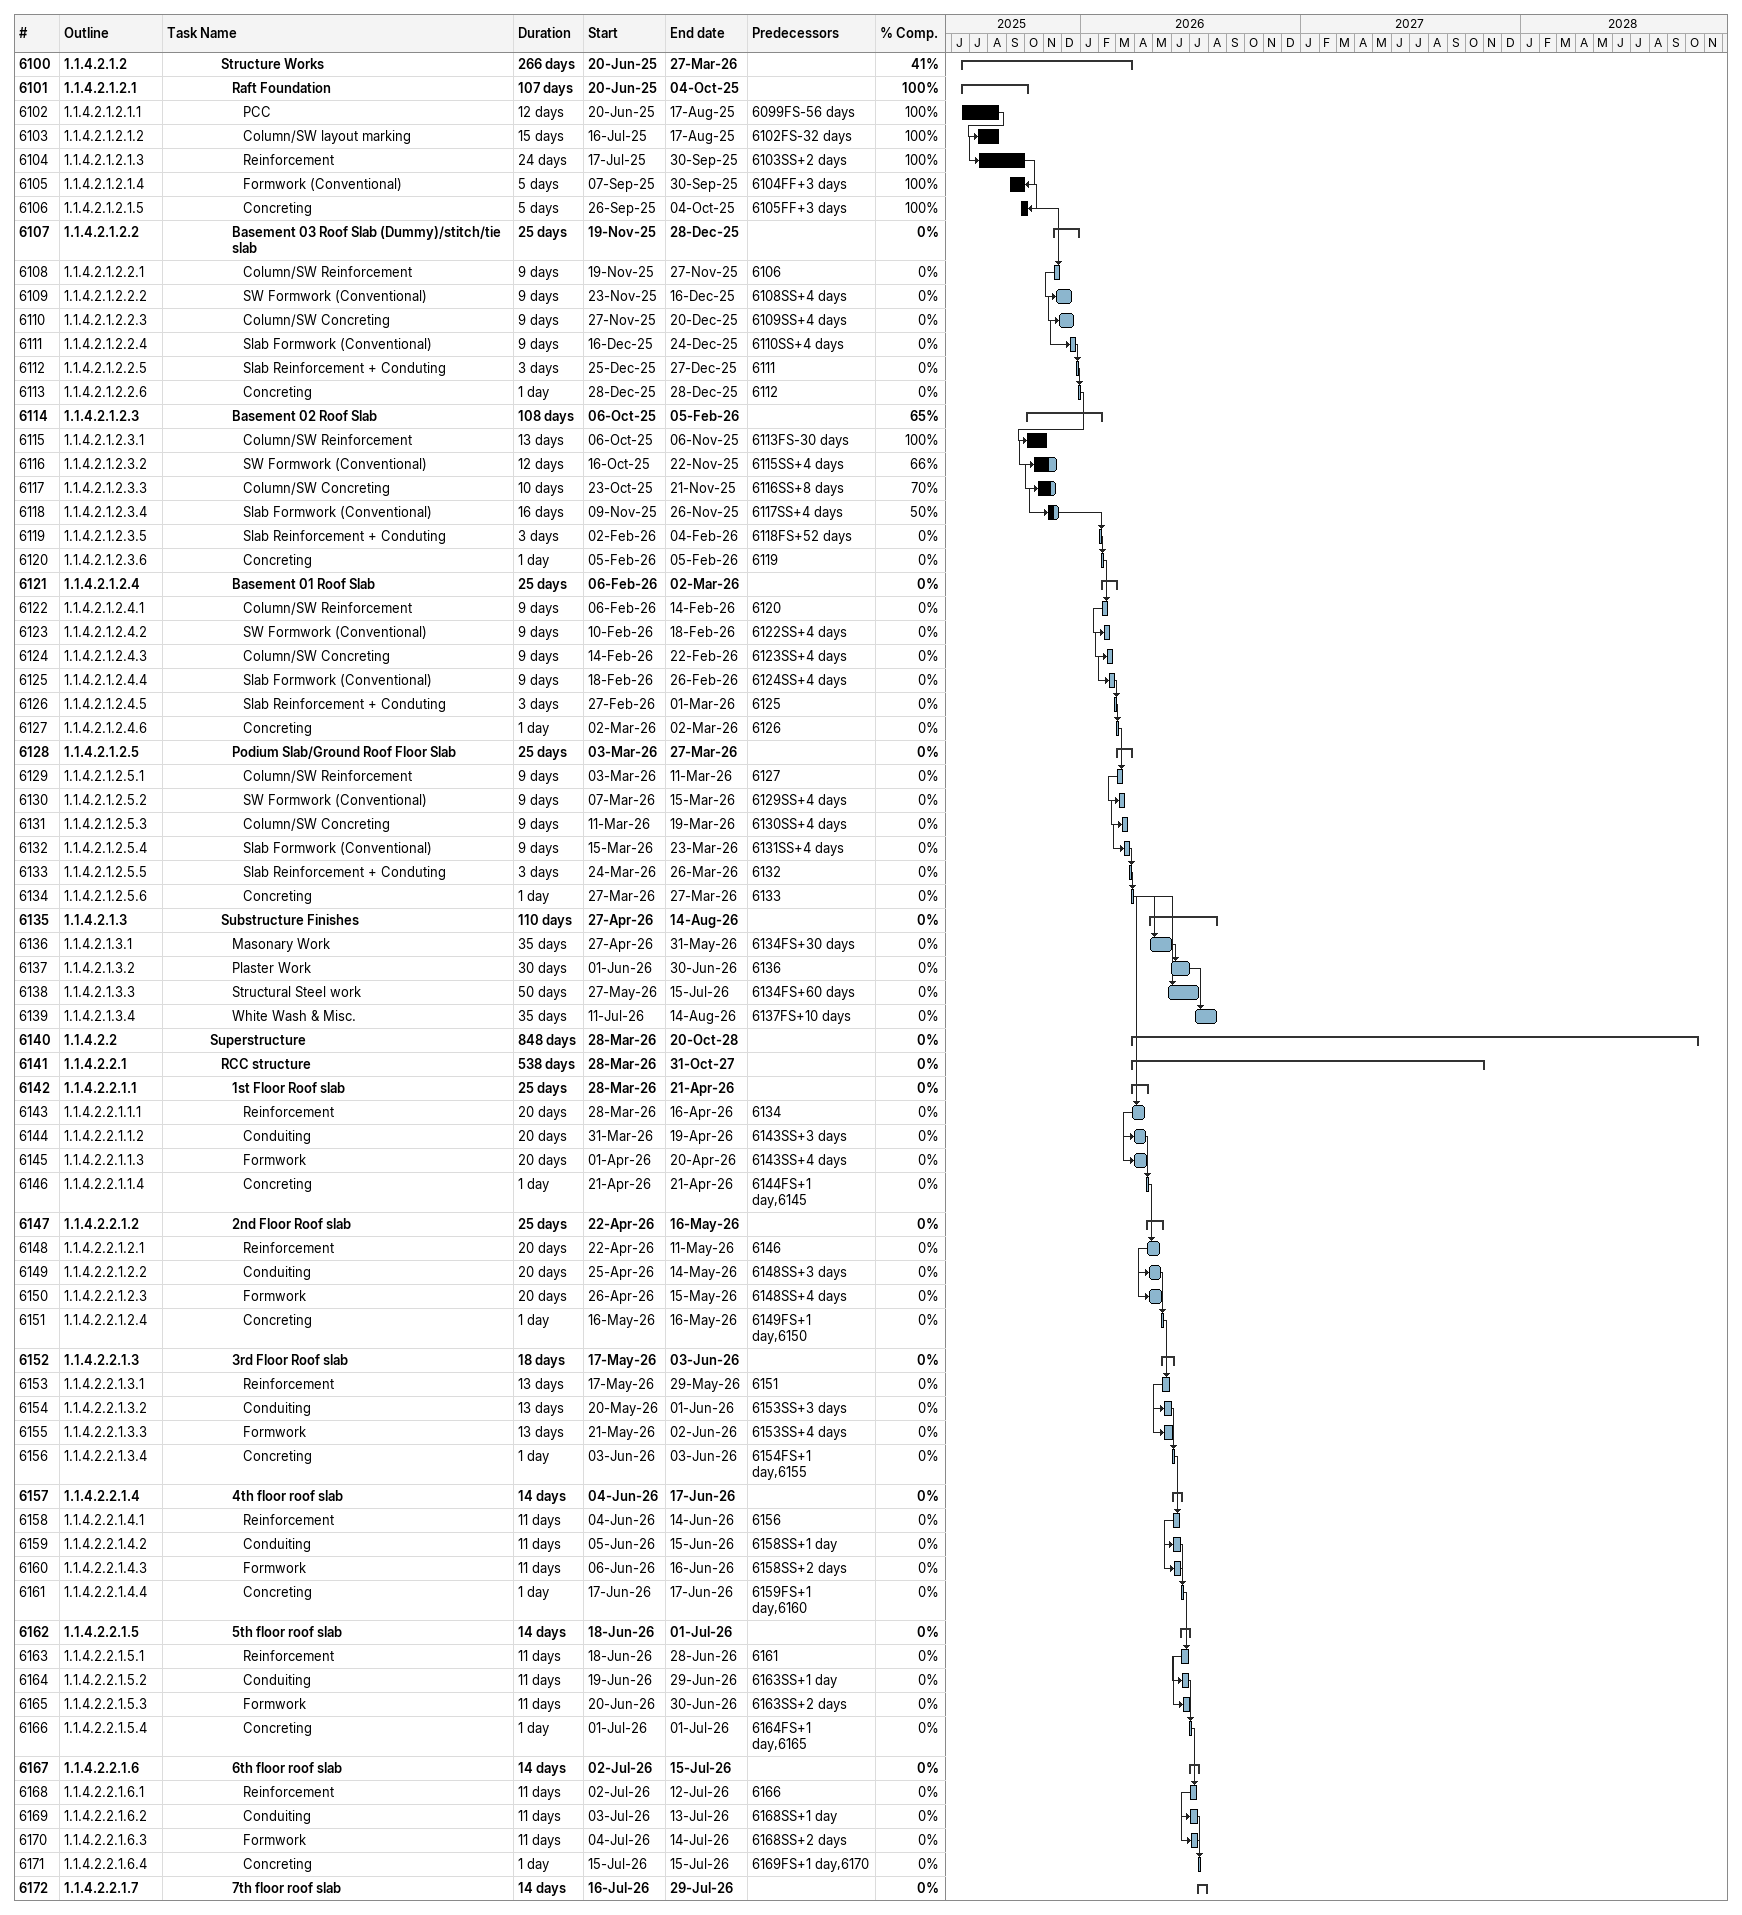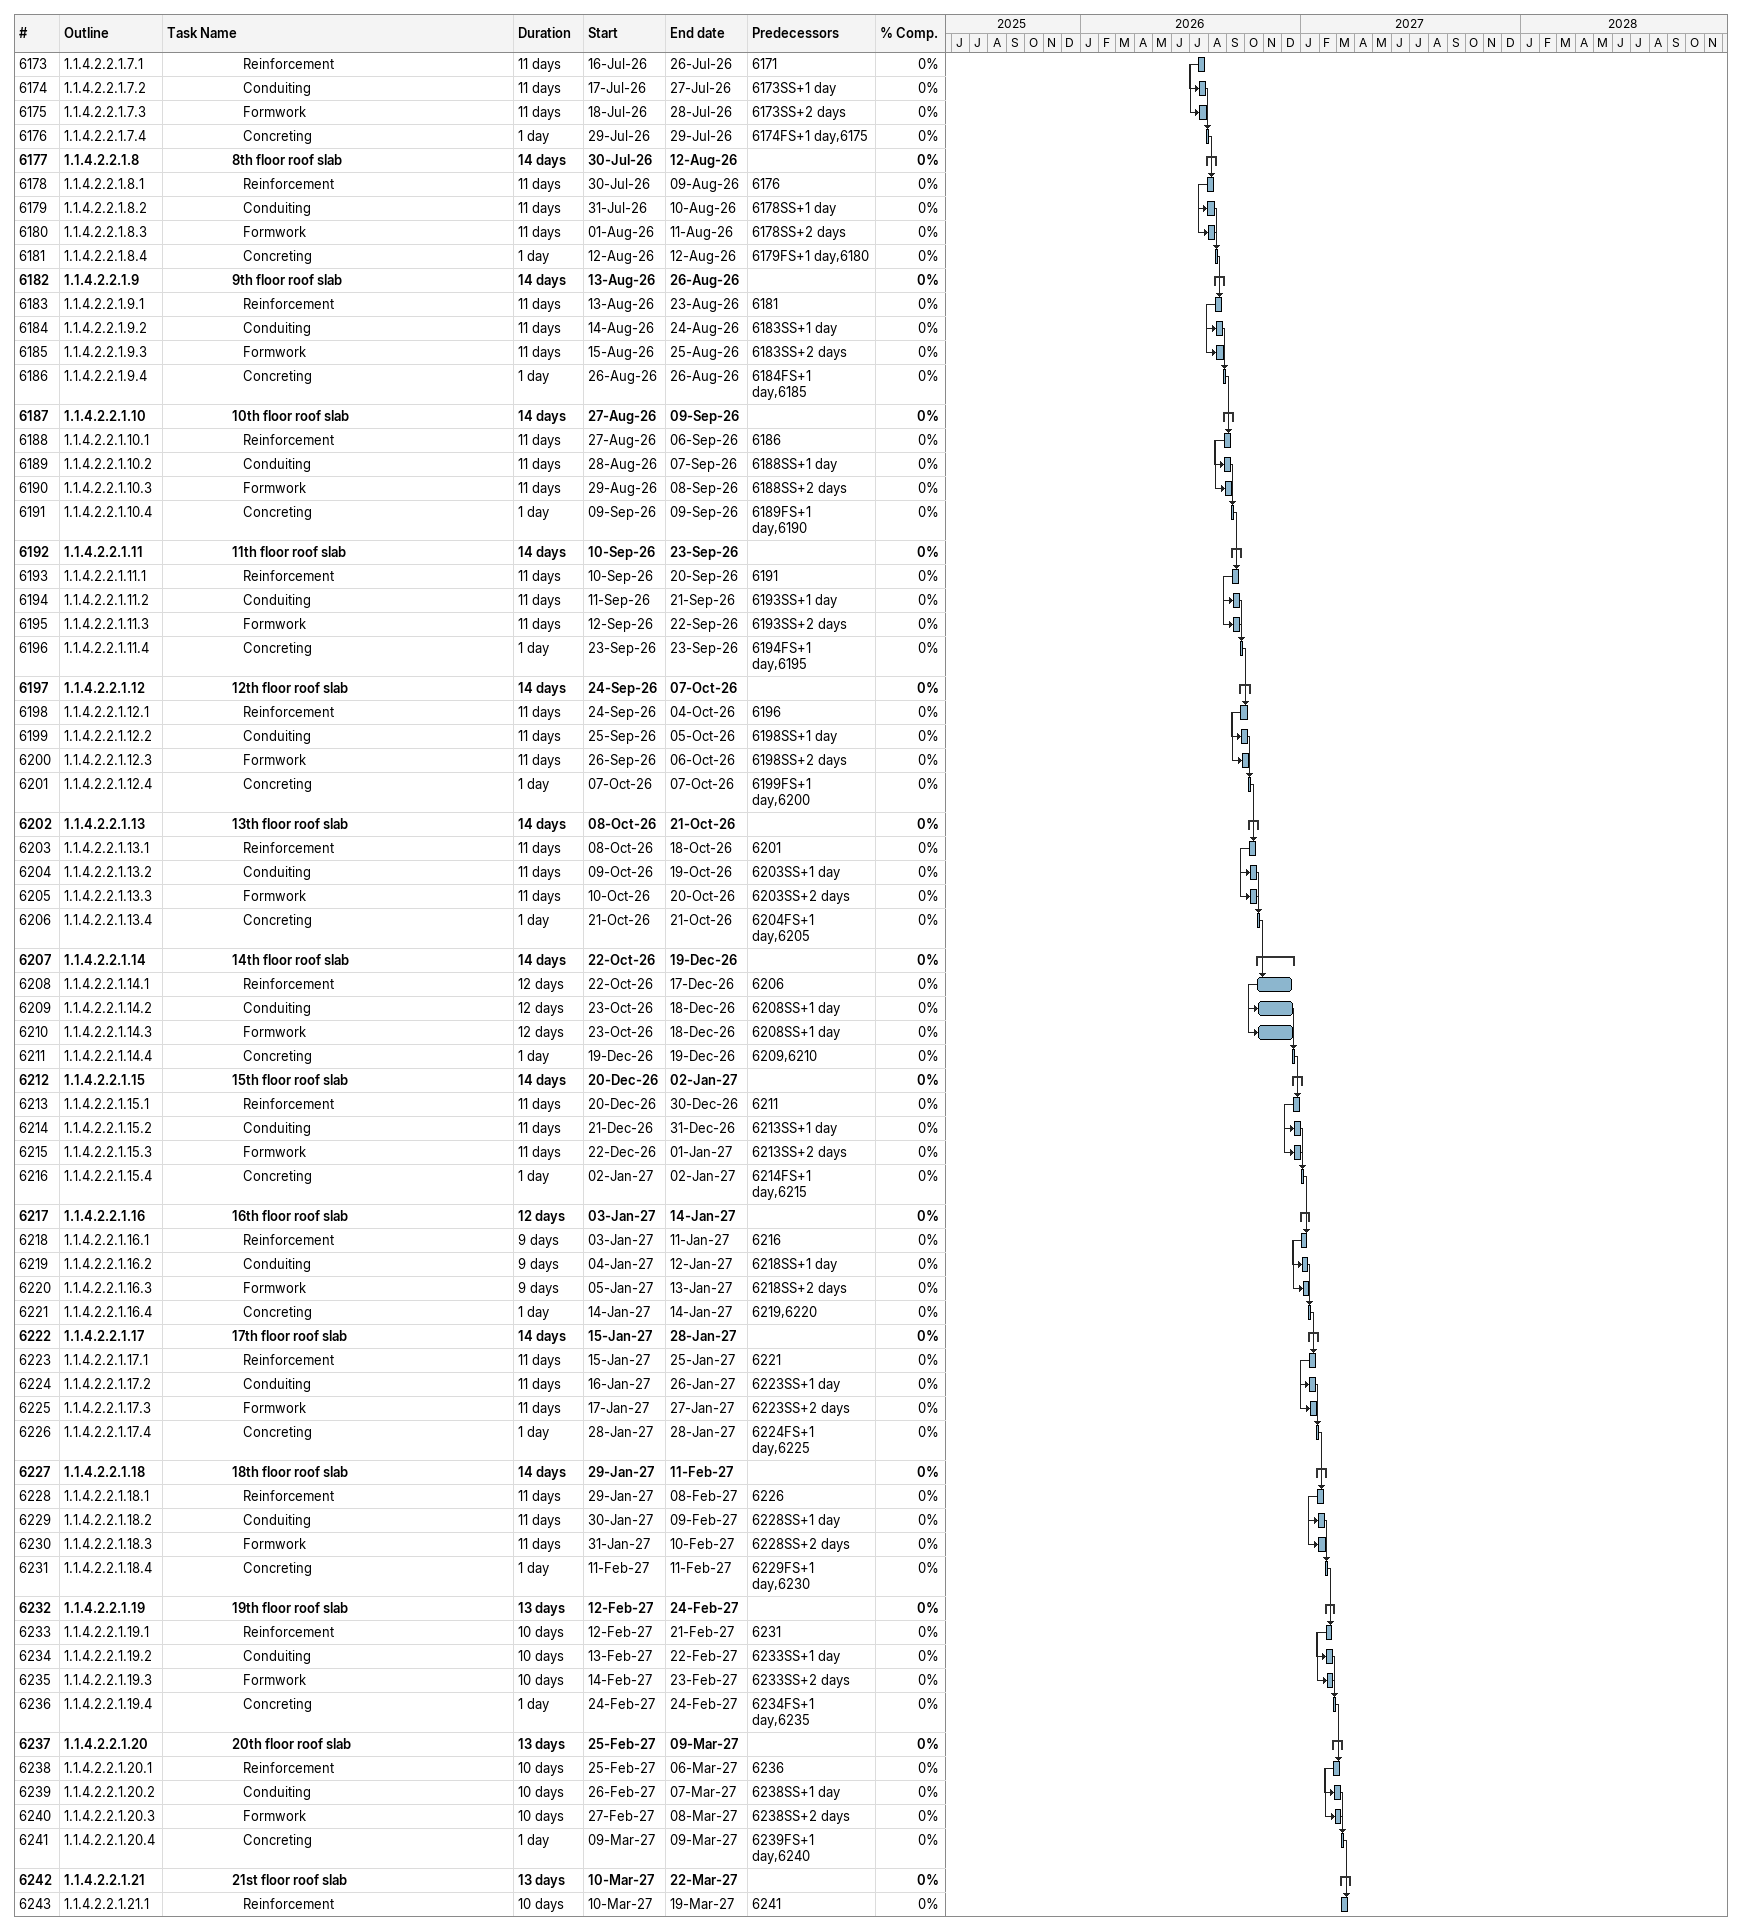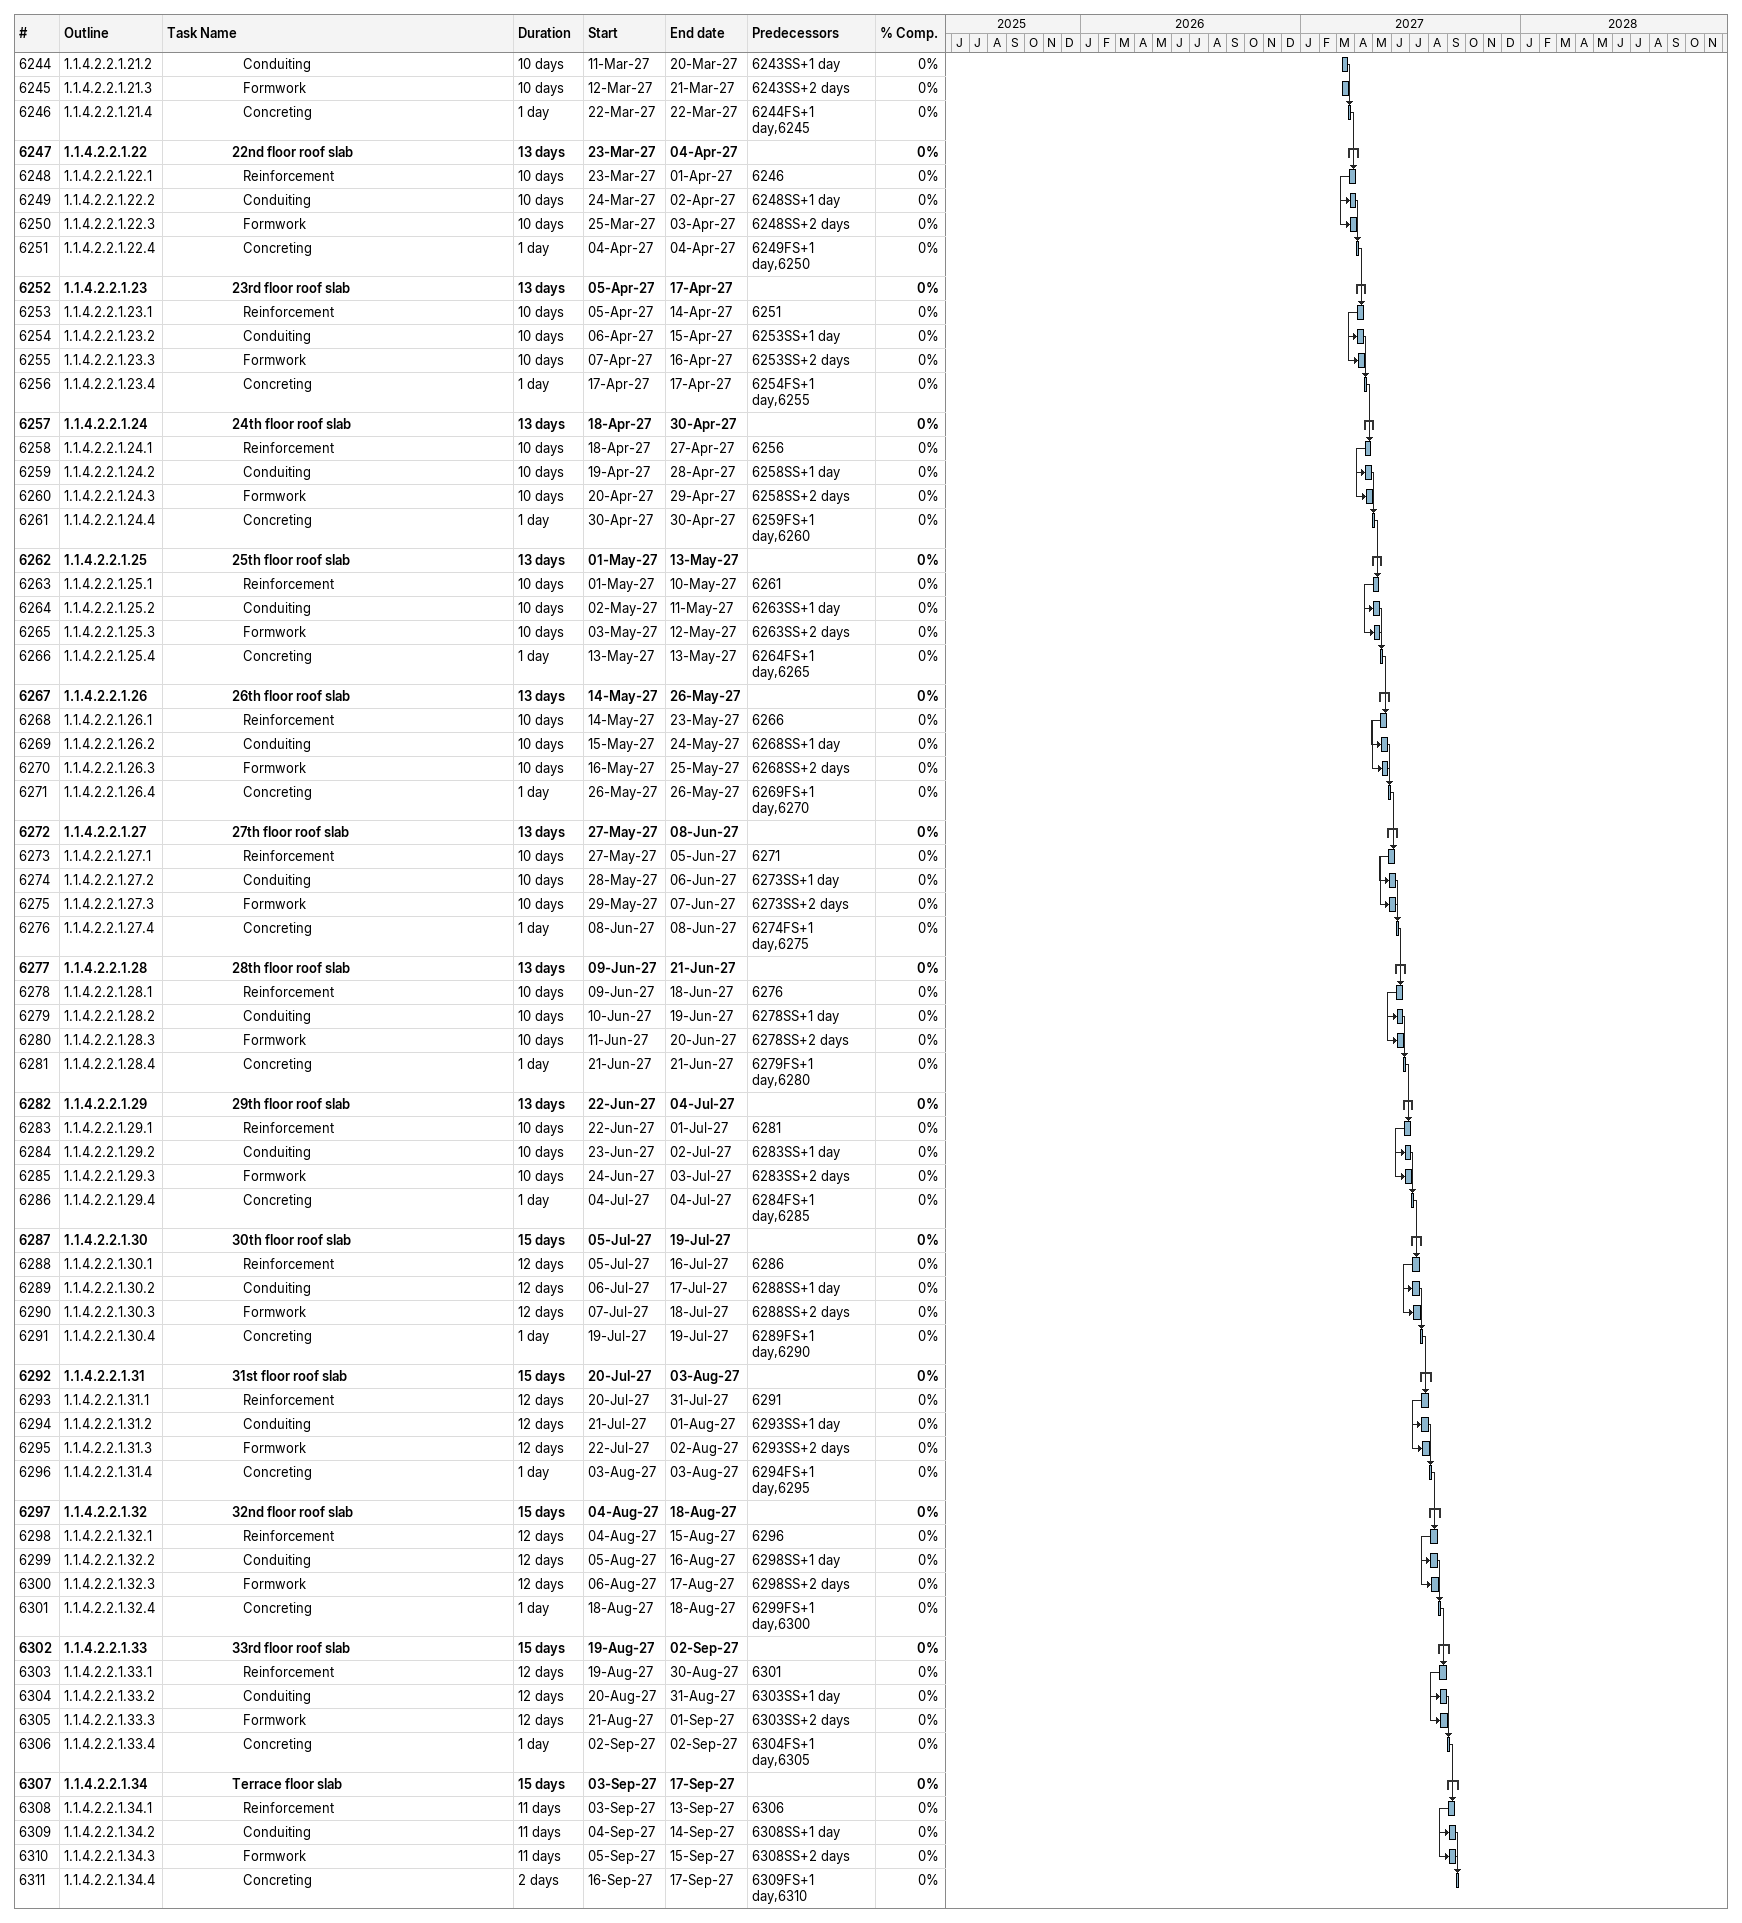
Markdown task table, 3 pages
| ID | WBS | Task | Duration | Start | Finish | Predecessors | % complete |
|---|---|---|---|---|---|---|---|
| 6100 | 1.1.4.2.1.2 | **Structure Works** | 266d | 2025-06-20 | 2026-03-27 |  | 41 |
| 6101 | 1.1.4.2.1.2.1 | **Raft Foundation** | 107d | 2025-06-20 | 2025-10-04 |  | 100 |
| 6102 | 1.1.4.2.1.2.1.1 | PCC | 12d | 2025-06-20 | 2025-08-17 | 6099FS-56d | 100 |
| 6103 | 1.1.4.2.1.2.1.2 | Column/SW layout marking | 15d | 2025-07-16 | 2025-08-17 | 6102FS-32d | 100 |
| 6104 | 1.1.4.2.1.2.1.3 | Reinforcement | 24d | 2025-07-17 | 2025-09-30 | 6103SS+2d | 100 |
| 6105 | 1.1.4.2.1.2.1.4 | Formwork (Conventional) | 5d | 2025-09-07 | 2025-09-30 | 6104FF+3d | 100 |
| 6106 | 1.1.4.2.1.2.1.5 | Concreting | 5d | 2025-09-26 | 2025-10-04 | 6105FF+3d | 100 |
| 6107 | 1.1.4.2.1.2.2 | **Basement 03 Roof Slab (Dummy)/stitch/tie slab** | 25d | 2025-11-19 | 2025-12-28 |  | 0 |
| 6108 | 1.1.4.2.1.2.2.1 | Column/SW Reinforcement | 9d | 2025-11-19 | 2025-11-27 | 6106 | 0 |
| 6109 | 1.1.4.2.1.2.2.2 | SW Formwork (Conventional) | 9d | 2025-11-23 | 2025-12-16 | 6108SS+4d | 0 |
| 6110 | 1.1.4.2.1.2.2.3 | Column/SW Concreting | 9d | 2025-11-27 | 2025-12-20 | 6109SS+4d | 0 |
| 6111 | 1.1.4.2.1.2.2.4 | Slab Formwork (Conventional) | 9d | 2025-12-16 | 2025-12-24 | 6110SS+4d | 0 |
| 6112 | 1.1.4.2.1.2.2.5 | Slab Reinforcement + Conduting | 3d | 2025-12-25 | 2025-12-27 | 6111 | 0 |
| 6113 | 1.1.4.2.1.2.2.6 | Concreting | 1d | 2025-12-28 | 2025-12-28 | 6112 | 0 |
| 6114 | 1.1.4.2.1.2.3 | **Basement 02 Roof Slab** | 108d | 2025-10-06 | 2026-02-05 |  | 65 |
| 6115 | 1.1.4.2.1.2.3.1 | Column/SW Reinforcement | 13d | 2025-10-06 | 2025-11-06 | 6113FS-30d | 100 |
| 6116 | 1.1.4.2.1.2.3.2 | SW Formwork (Conventional) | 12d | 2025-10-16 | 2025-11-22 | 6115SS+4d | 66 |
| 6117 | 1.1.4.2.1.2.3.3 | Column/SW Concreting | 10d | 2025-10-23 | 2025-11-21 | 6116SS+8d | 70 |
| 6118 | 1.1.4.2.1.2.3.4 | Slab Formwork (Conventional) | 16d | 2025-11-09 | 2025-11-26 | 6117SS+4d | 50 |
| 6119 | 1.1.4.2.1.2.3.5 | Slab Reinforcement + Conduting | 3d | 2026-02-02 | 2026-02-04 | 6118FS+52d | 0 |
| 6120 | 1.1.4.2.1.2.3.6 | Concreting | 1d | 2026-02-05 | 2026-02-05 | 6119 | 0 |
| 6121 | 1.1.4.2.1.2.4 | **Basement 01 Roof Slab** | 25d | 2026-02-06 | 2026-03-02 |  | 0 |
| 6122 | 1.1.4.2.1.2.4.1 | Column/SW Reinforcement | 9d | 2026-02-06 | 2026-02-14 | 6120 | 0 |
| 6123 | 1.1.4.2.1.2.4.2 | SW Formwork (Conventional) | 9d | 2026-02-10 | 2026-02-18 | 6122SS+4d | 0 |
| 6124 | 1.1.4.2.1.2.4.3 | Column/SW Concreting | 9d | 2026-02-14 | 2026-02-22 | 6123SS+4d | 0 |
| 6125 | 1.1.4.2.1.2.4.4 | Slab Formwork (Conventional) | 9d | 2026-02-18 | 2026-02-26 | 6124SS+4d | 0 |
| 6126 | 1.1.4.2.1.2.4.5 | Slab Reinforcement + Conduting | 3d | 2026-02-27 | 2026-03-01 | 6125 | 0 |
| 6127 | 1.1.4.2.1.2.4.6 | Concreting | 1d | 2026-03-02 | 2026-03-02 | 6126 | 0 |
| 6128 | 1.1.4.2.1.2.5 | **Podium Slab/Ground Roof Floor Slab** | 25d | 2026-03-03 | 2026-03-27 |  | 0 |
| 6129 | 1.1.4.2.1.2.5.1 | Column/SW Reinforcement | 9d | 2026-03-03 | 2026-03-11 | 6127 | 0 |
| 6130 | 1.1.4.2.1.2.5.2 | SW Formwork (Conventional) | 9d | 2026-03-07 | 2026-03-15 | 6129SS+4d | 0 |
| 6131 | 1.1.4.2.1.2.5.3 | Column/SW Concreting | 9d | 2026-03-11 | 2026-03-19 | 6130SS+4d | 0 |
| 6132 | 1.1.4.2.1.2.5.4 | Slab Formwork (Conventional) | 9d | 2026-03-15 | 2026-03-23 | 6131SS+4d | 0 |
| 6133 | 1.1.4.2.1.2.5.5 | Slab Reinforcement + Conduting | 3d | 2026-03-24 | 2026-03-26 | 6132 | 0 |
| 6134 | 1.1.4.2.1.2.5.6 | Concreting | 1d | 2026-03-27 | 2026-03-27 | 6133 | 0 |
| 6135 | 1.1.4.2.1.3 | **Substructure Finishes** | 110d | 2026-04-27 | 2026-08-14 |  | 0 |
| 6136 | 1.1.4.2.1.3.1 | Masonary Work | 35d | 2026-04-27 | 2026-05-31 | 6134FS+30d | 0 |
| 6137 | 1.1.4.2.1.3.2 | Plaster Work | 30d | 2026-06-01 | 2026-06-30 | 6136 | 0 |
| 6138 | 1.1.4.2.1.3.3 | Structural Steel work | 50d | 2026-05-27 | 2026-07-15 | 6134FS+60d | 0 |
| 6139 | 1.1.4.2.1.3.4 | White Wash & Misc. | 35d | 2026-07-11 | 2026-08-14 | 6137FS+10d | 0 |
| 6140 | 1.1.4.2.2 | **Superstructure** | 848d | 2026-03-28 | 2028-10-20 |  | 0 |
| 6141 | 1.1.4.2.2.1 | **RCC structure** | 538d | 2026-03-28 | 2027-10-31 |  | 0 |
| 6142 | 1.1.4.2.2.1.1 | **1st Floor Roof slab** | 25d | 2026-03-28 | 2026-04-21 |  | 0 |
| 6143 | 1.1.4.2.2.1.1.1 | Reinforcement | 20d | 2026-03-28 | 2026-04-16 | 6134 | 0 |
| 6144 | 1.1.4.2.2.1.1.2 | Conduiting | 20d | 2026-03-31 | 2026-04-19 | 6143SS+3d | 0 |
| 6145 | 1.1.4.2.2.1.1.3 | Formwork | 20d | 2026-04-01 | 2026-04-20 | 6143SS+4d | 0 |
| 6146 | 1.1.4.2.2.1.1.4 | Concreting | 1d | 2026-04-21 | 2026-04-21 | 6144FS+1d, 6145 | 0 |
| 6147 | 1.1.4.2.2.1.2 | **2nd Floor Roof slab** | 25d | 2026-04-22 | 2026-05-16 |  | 0 |
| 6148 | 1.1.4.2.2.1.2.1 | Reinforcement | 20d | 2026-04-22 | 2026-05-11 | 6146 | 0 |
| 6149 | 1.1.4.2.2.1.2.2 | Conduiting | 20d | 2026-04-25 | 2026-05-14 | 6148SS+3d | 0 |
| 6150 | 1.1.4.2.2.1.2.3 | Formwork | 20d | 2026-04-26 | 2026-05-15 | 6148SS+4d | 0 |
| 6151 | 1.1.4.2.2.1.2.4 | Concreting | 1d | 2026-05-16 | 2026-05-16 | 6149FS+1d, 6150 | 0 |
| 6152 | 1.1.4.2.2.1.3 | **3rd Floor Roof slab** | 18d | 2026-05-17 | 2026-06-03 |  | 0 |
| 6153 | 1.1.4.2.2.1.3.1 | Reinforcement | 13d | 2026-05-17 | 2026-05-29 | 6151 | 0 |
| 6154 | 1.1.4.2.2.1.3.2 | Conduiting | 13d | 2026-05-20 | 2026-06-01 | 6153SS+3d | 0 |
| 6155 | 1.1.4.2.2.1.3.3 | Formwork | 13d | 2026-05-21 | 2026-06-02 | 6153SS+4d | 0 |
| 6156 | 1.1.4.2.2.1.3.4 | Concreting | 1d | 2026-06-03 | 2026-06-03 | 6154FS+1d, 6155 | 0 |
| 6157 | 1.1.4.2.2.1.4 | **4th floor roof slab** | 14d | 2026-06-04 | 2026-06-17 |  | 0 |
| 6158 | 1.1.4.2.2.1.4.1 | Reinforcement | 11d | 2026-06-04 | 2026-06-14 | 6156 | 0 |
| 6159 | 1.1.4.2.2.1.4.2 | Conduiting | 11d | 2026-06-05 | 2026-06-15 | 6158SS+1d | 0 |
| 6160 | 1.1.4.2.2.1.4.3 | Formwork | 11d | 2026-06-06 | 2026-06-16 | 6158SS+2d | 0 |
| 6161 | 1.1.4.2.2.1.4.4 | Concreting | 1d | 2026-06-17 | 2026-06-17 | 6159FS+1d, 6160 | 0 |
| 6162 | 1.1.4.2.2.1.5 | **5th floor roof slab** | 14d | 2026-06-18 | 2026-07-01 |  | 0 |
| 6163 | 1.1.4.2.2.1.5.1 | Reinforcement | 11d | 2026-06-18 | 2026-06-28 | 6161 | 0 |
| 6164 | 1.1.4.2.2.1.5.2 | Conduiting | 11d | 2026-06-19 | 2026-06-29 | 6163SS+1d | 0 |
| 6165 | 1.1.4.2.2.1.5.3 | Formwork | 11d | 2026-06-20 | 2026-06-30 | 6163SS+2d | 0 |
| 6166 | 1.1.4.2.2.1.5.4 | Concreting | 1d | 2026-07-01 | 2026-07-01 | 6164FS+1d, 6165 | 0 |
| 6167 | 1.1.4.2.2.1.6 | **6th floor roof slab** | 14d | 2026-07-02 | 2026-07-15 |  | 0 |
| 6168 | 1.1.4.2.2.1.6.1 | Reinforcement | 11d | 2026-07-02 | 2026-07-12 | 6166 | 0 |
| 6169 | 1.1.4.2.2.1.6.2 | Conduiting | 11d | 2026-07-03 | 2026-07-13 | 6168SS+1d | 0 |
| 6170 | 1.1.4.2.2.1.6.3 | Formwork | 11d | 2026-07-04 | 2026-07-14 | 6168SS+2d | 0 |
| 6171 | 1.1.4.2.2.1.6.4 | Concreting | 1d | 2026-07-15 | 2026-07-15 | 6169FS+1d, 6170 | 0 |
| 6172 | 1.1.4.2.2.1.7 | **7th floor roof slab** | 14d | 2026-07-16 | 2026-07-29 |  | 0 |
| 6173 | 1.1.4.2.2.1.7.1 | Reinforcement | 11d | 2026-07-16 | 2026-07-26 | 6171 | 0 |
| 6174 | 1.1.4.2.2.1.7.2 | Conduiting | 11d | 2026-07-17 | 2026-07-27 | 6173SS+1d | 0 |
| 6175 | 1.1.4.2.2.1.7.3 | Formwork | 11d | 2026-07-18 | 2026-07-28 | 6173SS+2d | 0 |
| 6176 | 1.1.4.2.2.1.7.4 | Concreting | 1d | 2026-07-29 | 2026-07-29 | 6174FS+1d, 6175 | 0 |
| 6177 | 1.1.4.2.2.1.8 | **8th floor roof slab** | 14d | 2026-07-30 | 2026-08-12 |  | 0 |
| 6178 | 1.1.4.2.2.1.8.1 | Reinforcement | 11d | 2026-07-30 | 2026-08-09 | 6176 | 0 |
| 6179 | 1.1.4.2.2.1.8.2 | Conduiting | 11d | 2026-07-31 | 2026-08-10 | 6178SS+1d | 0 |
| 6180 | 1.1.4.2.2.1.8.3 | Formwork | 11d | 2026-08-01 | 2026-08-11 | 6178SS+2d | 0 |
| 6181 | 1.1.4.2.2.1.8.4 | Concreting | 1d | 2026-08-12 | 2026-08-12 | 6179FS+1d, 6180 | 0 |
| 6182 | 1.1.4.2.2.1.9 | **9th floor roof slab** | 14d | 2026-08-13 | 2026-08-26 |  | 0 |
| 6183 | 1.1.4.2.2.1.9.1 | Reinforcement | 11d | 2026-08-13 | 2026-08-23 | 6181 | 0 |
| 6184 | 1.1.4.2.2.1.9.2 | Conduiting | 11d | 2026-08-14 | 2026-08-24 | 6183SS+1d | 0 |
| 6185 | 1.1.4.2.2.1.9.3 | Formwork | 11d | 2026-08-15 | 2026-08-25 | 6183SS+2d | 0 |
| 6186 | 1.1.4.2.2.1.9.4 | Concreting | 1d | 2026-08-26 | 2026-08-26 | 6184FS+1d, 6185 | 0 |
| 6187 | 1.1.4.2.2.1.10 | **10th floor roof slab** | 14d | 2026-08-27 | 2026-09-09 |  | 0 |
| 6188 | 1.1.4.2.2.1.10.1 | Reinforcement | 11d | 2026-08-27 | 2026-09-06 | 6186 | 0 |
| 6189 | 1.1.4.2.2.1.10.2 | Conduiting | 11d | 2026-08-28 | 2026-09-07 | 6188SS+1d | 0 |
| 6190 | 1.1.4.2.2.1.10.3 | Formwork | 11d | 2026-08-29 | 2026-09-08 | 6188SS+2d | 0 |
| 6191 | 1.1.4.2.2.1.10.4 | Concreting | 1d | 2026-09-09 | 2026-09-09 | 6189FS+1d, 6190 | 0 |
| 6192 | 1.1.4.2.2.1.11 | **11th floor roof slab** | 14d | 2026-09-10 | 2026-09-23 |  | 0 |
| 6193 | 1.1.4.2.2.1.11.1 | Reinforcement | 11d | 2026-09-10 | 2026-09-20 | 6191 | 0 |
| 6194 | 1.1.4.2.2.1.11.2 | Conduiting | 11d | 2026-09-11 | 2026-09-21 | 6193SS+1d | 0 |
| 6195 | 1.1.4.2.2.1.11.3 | Formwork | 11d | 2026-09-12 | 2026-09-22 | 6193SS+2d | 0 |
| 6196 | 1.1.4.2.2.1.11.4 | Concreting | 1d | 2026-09-23 | 2026-09-23 | 6194FS+1d, 6195 | 0 |
| 6197 | 1.1.4.2.2.1.12 | **12th floor roof slab** | 14d | 2026-09-24 | 2026-10-07 |  | 0 |
| 6198 | 1.1.4.2.2.1.12.1 | Reinforcement | 11d | 2026-09-24 | 2026-10-04 | 6196 | 0 |
| 6199 | 1.1.4.2.2.1.12.2 | Conduiting | 11d | 2026-09-25 | 2026-10-05 | 6198SS+1d | 0 |
| 6200 | 1.1.4.2.2.1.12.3 | Formwork | 11d | 2026-09-26 | 2026-10-06 | 6198SS+2d | 0 |
| 6201 | 1.1.4.2.2.1.12.4 | Concreting | 1d | 2026-10-07 | 2026-10-07 | 6199FS+1d, 6200 | 0 |
| 6202 | 1.1.4.2.2.1.13 | **13th floor roof slab** | 14d | 2026-10-08 | 2026-10-21 |  | 0 |
| 6203 | 1.1.4.2.2.1.13.1 | Reinforcement | 11d | 2026-10-08 | 2026-10-18 | 6201 | 0 |
| 6204 | 1.1.4.2.2.1.13.2 | Conduiting | 11d | 2026-10-09 | 2026-10-19 | 6203SS+1d | 0 |
| 6205 | 1.1.4.2.2.1.13.3 | Formwork | 11d | 2026-10-10 | 2026-10-20 | 6203SS+2d | 0 |
| 6206 | 1.1.4.2.2.1.13.4 | Concreting | 1d | 2026-10-21 | 2026-10-21 | 6204FS+1d, 6205 | 0 |
| 6207 | 1.1.4.2.2.1.14 | **14th floor roof slab** | 14d | 2026-10-22 | 2026-12-19 |  | 0 |
| 6208 | 1.1.4.2.2.1.14.1 | Reinforcement | 12d | 2026-10-22 | 2026-12-17 | 6206 | 0 |
| 6209 | 1.1.4.2.2.1.14.2 | Conduiting | 12d | 2026-10-23 | 2026-12-18 | 6208SS+1d | 0 |
| 6210 | 1.1.4.2.2.1.14.3 | Formwork | 12d | 2026-10-23 | 2026-12-18 | 6208SS+1d | 0 |
| 6211 | 1.1.4.2.2.1.14.4 | Concreting | 1d | 2026-12-19 | 2026-12-19 | 6209, 6210 | 0 |
| 6212 | 1.1.4.2.2.1.15 | **15th floor roof slab** | 14d | 2026-12-20 | 2027-01-02 |  | 0 |
| 6213 | 1.1.4.2.2.1.15.1 | Reinforcement | 11d | 2026-12-20 | 2026-12-30 | 6211 | 0 |
| 6214 | 1.1.4.2.2.1.15.2 | Conduiting | 11d | 2026-12-21 | 2026-12-31 | 6213SS+1d | 0 |
| 6215 | 1.1.4.2.2.1.15.3 | Formwork | 11d | 2026-12-22 | 2027-01-01 | 6213SS+2d | 0 |
| 6216 | 1.1.4.2.2.1.15.4 | Concreting | 1d | 2027-01-02 | 2027-01-02 | 6214FS+1d, 6215 | 0 |
| 6217 | 1.1.4.2.2.1.16 | **16th floor roof slab** | 12d | 2027-01-03 | 2027-01-14 |  | 0 |
| 6218 | 1.1.4.2.2.1.16.1 | Reinforcement | 9d | 2027-01-03 | 2027-01-11 | 6216 | 0 |
| 6219 | 1.1.4.2.2.1.16.2 | Conduiting | 9d | 2027-01-04 | 2027-01-12 | 6218SS+1d | 0 |
| 6220 | 1.1.4.2.2.1.16.3 | Formwork | 9d | 2027-01-05 | 2027-01-13 | 6218SS+2d | 0 |
| 6221 | 1.1.4.2.2.1.16.4 | Concreting | 1d | 2027-01-14 | 2027-01-14 | 6219, 6220 | 0 |
| 6222 | 1.1.4.2.2.1.17 | **17th floor roof slab** | 14d | 2027-01-15 | 2027-01-28 |  | 0 |
| 6223 | 1.1.4.2.2.1.17.1 | Reinforcement | 11d | 2027-01-15 | 2027-01-25 | 6221 | 0 |
| 6224 | 1.1.4.2.2.1.17.2 | Conduiting | 11d | 2027-01-16 | 2027-01-26 | 6223SS+1d | 0 |
| 6225 | 1.1.4.2.2.1.17.3 | Formwork | 11d | 2027-01-17 | 2027-01-27 | 6223SS+2d | 0 |
| 6226 | 1.1.4.2.2.1.17.4 | Concreting | 1d | 2027-01-28 | 2027-01-28 | 6224FS+1d, 6225 | 0 |
| 6227 | 1.1.4.2.2.1.18 | **18th floor roof slab** | 14d | 2027-01-29 | 2027-02-11 |  | 0 |
| 6228 | 1.1.4.2.2.1.18.1 | Reinforcement | 11d | 2027-01-29 | 2027-02-08 | 6226 | 0 |
| 6229 | 1.1.4.2.2.1.18.2 | Conduiting | 11d | 2027-01-30 | 2027-02-09 | 6228SS+1d | 0 |
| 6230 | 1.1.4.2.2.1.18.3 | Formwork | 11d | 2027-01-31 | 2027-02-10 | 6228SS+2d | 0 |
| 6231 | 1.1.4.2.2.1.18.4 | Concreting | 1d | 2027-02-11 | 2027-02-11 | 6229FS+1d, 6230 | 0 |
| 6232 | 1.1.4.2.2.1.19 | **19th floor roof slab** | 13d | 2027-02-12 | 2027-02-24 |  | 0 |
| 6233 | 1.1.4.2.2.1.19.1 | Reinforcement | 10d | 2027-02-12 | 2027-02-21 | 6231 | 0 |
| 6234 | 1.1.4.2.2.1.19.2 | Conduiting | 10d | 2027-02-13 | 2027-02-22 | 6233SS+1d | 0 |
| 6235 | 1.1.4.2.2.1.19.3 | Formwork | 10d | 2027-02-14 | 2027-02-23 | 6233SS+2d | 0 |
| 6236 | 1.1.4.2.2.1.19.4 | Concreting | 1d | 2027-02-24 | 2027-02-24 | 6234FS+1d, 6235 | 0 |
| 6237 | 1.1.4.2.2.1.20 | **20th floor roof slab** | 13d | 2027-02-25 | 2027-03-09 |  | 0 |
| 6238 | 1.1.4.2.2.1.20.1 | Reinforcement | 10d | 2027-02-25 | 2027-03-06 | 6236 | 0 |
| 6239 | 1.1.4.2.2.1.20.2 | Conduiting | 10d | 2027-02-26 | 2027-03-07 | 6238SS+1d | 0 |
| 6240 | 1.1.4.2.2.1.20.3 | Formwork | 10d | 2027-02-27 | 2027-03-08 | 6238SS+2d | 0 |
| 6241 | 1.1.4.2.2.1.20.4 | Concreting | 1d | 2027-03-09 | 2027-03-09 | 6239FS+1d, 6240 | 0 |
| 6242 | 1.1.4.2.2.1.21 | **21st floor roof slab** | 13d | 2027-03-10 | 2027-03-22 |  | 0 |
| 6243 | 1.1.4.2.2.1.21.1 | Reinforcement | 10d | 2027-03-10 | 2027-03-19 | 6241 | 0 |
| 6244 | 1.1.4.2.2.1.21.2 | Conduiting | 10d | 2027-03-11 | 2027-03-20 | 6243SS+1d | 0 |
| 6245 | 1.1.4.2.2.1.21.3 | Formwork | 10d | 2027-03-12 | 2027-03-21 | 6243SS+2d | 0 |
| 6246 | 1.1.4.2.2.1.21.4 | Concreting | 1d | 2027-03-22 | 2027-03-22 | 6244FS+1d, 6245 | 0 |
| 6247 | 1.1.4.2.2.1.22 | **22nd floor roof slab** | 13d | 2027-03-23 | 2027-04-04 |  | 0 |
| 6248 | 1.1.4.2.2.1.22.1 | Reinforcement | 10d | 2027-03-23 | 2027-04-01 | 6246 | 0 |
| 6249 | 1.1.4.2.2.1.22.2 | Conduiting | 10d | 2027-03-24 | 2027-04-02 | 6248SS+1d | 0 |
| 6250 | 1.1.4.2.2.1.22.3 | Formwork | 10d | 2027-03-25 | 2027-04-03 | 6248SS+2d | 0 |
| 6251 | 1.1.4.2.2.1.22.4 | Concreting | 1d | 2027-04-04 | 2027-04-04 | 6249FS+1d, 6250 | 0 |
| 6252 | 1.1.4.2.2.1.23 | **23rd floor roof slab** | 13d | 2027-04-05 | 2027-04-17 |  | 0 |
| 6253 | 1.1.4.2.2.1.23.1 | Reinforcement | 10d | 2027-04-05 | 2027-04-14 | 6251 | 0 |
| 6254 | 1.1.4.2.2.1.23.2 | Conduiting | 10d | 2027-04-06 | 2027-04-15 | 6253SS+1d | 0 |
| 6255 | 1.1.4.2.2.1.23.3 | Formwork | 10d | 2027-04-07 | 2027-04-16 | 6253SS+2d | 0 |
| 6256 | 1.1.4.2.2.1.23.4 | Concreting | 1d | 2027-04-17 | 2027-04-17 | 6254FS+1d, 6255 | 0 |
| 6257 | 1.1.4.2.2.1.24 | **24th floor roof slab** | 13d | 2027-04-18 | 2027-04-30 |  | 0 |
| 6258 | 1.1.4.2.2.1.24.1 | Reinforcement | 10d | 2027-04-18 | 2027-04-27 | 6256 | 0 |
| 6259 | 1.1.4.2.2.1.24.2 | Conduiting | 10d | 2027-04-19 | 2027-04-28 | 6258SS+1d | 0 |
| 6260 | 1.1.4.2.2.1.24.3 | Formwork | 10d | 2027-04-20 | 2027-04-29 | 6258SS+2d | 0 |
| 6261 | 1.1.4.2.2.1.24.4 | Concreting | 1d | 2027-04-30 | 2027-04-30 | 6259FS+1d, 6260 | 0 |
| 6262 | 1.1.4.2.2.1.25 | **25th floor roof slab** | 13d | 2027-05-01 | 2027-05-13 |  | 0 |
| 6263 | 1.1.4.2.2.1.25.1 | Reinforcement | 10d | 2027-05-01 | 2027-05-10 | 6261 | 0 |
| 6264 | 1.1.4.2.2.1.25.2 | Conduiting | 10d | 2027-05-02 | 2027-05-11 | 6263SS+1d | 0 |
| 6265 | 1.1.4.2.2.1.25.3 | Formwork | 10d | 2027-05-03 | 2027-05-12 | 6263SS+2d | 0 |
| 6266 | 1.1.4.2.2.1.25.4 | Concreting | 1d | 2027-05-13 | 2027-05-13 | 6264FS+1d, 6265 | 0 |
| 6267 | 1.1.4.2.2.1.26 | **26th floor roof slab** | 13d | 2027-05-14 | 2027-05-26 |  | 0 |
| 6268 | 1.1.4.2.2.1.26.1 | Reinforcement | 10d | 2027-05-14 | 2027-05-23 | 6266 | 0 |
| 6269 | 1.1.4.2.2.1.26.2 | Conduiting | 10d | 2027-05-15 | 2027-05-24 | 6268SS+1d | 0 |
| 6270 | 1.1.4.2.2.1.26.3 | Formwork | 10d | 2027-05-16 | 2027-05-25 | 6268SS+2d | 0 |
| 6271 | 1.1.4.2.2.1.26.4 | Concreting | 1d | 2027-05-26 | 2027-05-26 | 6269FS+1d, 6270 | 0 |
| 6272 | 1.1.4.2.2.1.27 | **27th floor roof slab** | 13d | 2027-05-27 | 2027-06-08 |  | 0 |
| 6273 | 1.1.4.2.2.1.27.1 | Reinforcement | 10d | 2027-05-27 | 2027-06-05 | 6271 | 0 |
| 6274 | 1.1.4.2.2.1.27.2 | Conduiting | 10d | 2027-05-28 | 2027-06-06 | 6273SS+1d | 0 |
| 6275 | 1.1.4.2.2.1.27.3 | Formwork | 10d | 2027-05-29 | 2027-06-07 | 6273SS+2d | 0 |
| 6276 | 1.1.4.2.2.1.27.4 | Concreting | 1d | 2027-06-08 | 2027-06-08 | 6274FS+1d, 6275 | 0 |
| 6277 | 1.1.4.2.2.1.28 | **28th floor roof slab** | 13d | 2027-06-09 | 2027-06-21 |  | 0 |
| 6278 | 1.1.4.2.2.1.28.1 | Reinforcement | 10d | 2027-06-09 | 2027-06-18 | 6276 | 0 |
| 6279 | 1.1.4.2.2.1.28.2 | Conduiting | 10d | 2027-06-10 | 2027-06-19 | 6278SS+1d | 0 |
| 6280 | 1.1.4.2.2.1.28.3 | Formwork | 10d | 2027-06-11 | 2027-06-20 | 6278SS+2d | 0 |
| 6281 | 1.1.4.2.2.1.28.4 | Concreting | 1d | 2027-06-21 | 2027-06-21 | 6279FS+1d, 6280 | 0 |
| 6282 | 1.1.4.2.2.1.29 | **29th floor roof slab** | 13d | 2027-06-22 | 2027-07-04 |  | 0 |
| 6283 | 1.1.4.2.2.1.29.1 | Reinforcement | 10d | 2027-06-22 | 2027-07-01 | 6281 | 0 |
| 6284 | 1.1.4.2.2.1.29.2 | Conduiting | 10d | 2027-06-23 | 2027-07-02 | 6283SS+1d | 0 |
| 6285 | 1.1.4.2.2.1.29.3 | Formwork | 10d | 2027-06-24 | 2027-07-03 | 6283SS+2d | 0 |
| 6286 | 1.1.4.2.2.1.29.4 | Concreting | 1d | 2027-07-04 | 2027-07-04 | 6284FS+1d, 6285 | 0 |
| 6287 | 1.1.4.2.2.1.30 | **30th floor roof slab** | 15d | 2027-07-05 | 2027-07-19 |  | 0 |
| 6288 | 1.1.4.2.2.1.30.1 | Reinforcement | 12d | 2027-07-05 | 2027-07-16 | 6286 | 0 |
| 6289 | 1.1.4.2.2.1.30.2 | Conduiting | 12d | 2027-07-06 | 2027-07-17 | 6288SS+1d | 0 |
| 6290 | 1.1.4.2.2.1.30.3 | Formwork | 12d | 2027-07-07 | 2027-07-18 | 6288SS+2d | 0 |
| 6291 | 1.1.4.2.2.1.30.4 | Concreting | 1d | 2027-07-19 | 2027-07-19 | 6289FS+1d, 6290 | 0 |
| 6292 | 1.1.4.2.2.1.31 | **31st floor roof slab** | 15d | 2027-07-20 | 2027-08-03 |  | 0 |
| 6293 | 1.1.4.2.2.1.31.1 | Reinforcement | 12d | 2027-07-20 | 2027-07-31 | 6291 | 0 |
| 6294 | 1.1.4.2.2.1.31.2 | Conduiting | 12d | 2027-07-21 | 2027-08-01 | 6293SS+1d | 0 |
| 6295 | 1.1.4.2.2.1.31.3 | Formwork | 12d | 2027-07-22 | 2027-08-02 | 6293SS+2d | 0 |
| 6296 | 1.1.4.2.2.1.31.4 | Concreting | 1d | 2027-08-03 | 2027-08-03 | 6294FS+1d, 6295 | 0 |
| 6297 | 1.1.4.2.2.1.32 | **32nd floor roof slab** | 15d | 2027-08-04 | 2027-08-18 |  | 0 |
| 6298 | 1.1.4.2.2.1.32.1 | Reinforcement | 12d | 2027-08-04 | 2027-08-15 | 6296 | 0 |
| 6299 | 1.1.4.2.2.1.32.2 | Conduiting | 12d | 2027-08-05 | 2027-08-16 | 6298SS+1d | 0 |
| 6300 | 1.1.4.2.2.1.32.3 | Formwork | 12d | 2027-08-06 | 2027-08-17 | 6298SS+2d | 0 |
| 6301 | 1.1.4.2.2.1.32.4 | Concreting | 1d | 2027-08-18 | 2027-08-18 | 6299FS+1d, 6300 | 0 |
| 6302 | 1.1.4.2.2.1.33 | **33rd floor roof slab** | 15d | 2027-08-19 | 2027-09-02 |  | 0 |
| 6303 | 1.1.4.2.2.1.33.1 | Reinforcement | 12d | 2027-08-19 | 2027-08-30 | 6301 | 0 |
| 6304 | 1.1.4.2.2.1.33.2 | Conduiting | 12d | 2027-08-20 | 2027-08-31 | 6303SS+1d | 0 |
| 6305 | 1.1.4.2.2.1.33.3 | Formwork | 12d | 2027-08-21 | 2027-09-01 | 6303SS+2d | 0 |
| 6306 | 1.1.4.2.2.1.33.4 | Concreting | 1d | 2027-09-02 | 2027-09-02 | 6304FS+1d, 6305 | 0 |
| 6307 | 1.1.4.2.2.1.34 | **Terrace floor slab** | 15d | 2027-09-03 | 2027-09-17 |  | 0 |
| 6308 | 1.1.4.2.2.1.34.1 | Reinforcement | 11d | 2027-09-03 | 2027-09-13 | 6306 | 0 |
| 6309 | 1.1.4.2.2.1.34.2 | Conduiting | 11d | 2027-09-04 | 2027-09-14 | 6308SS+1d | 0 |
| 6310 | 1.1.4.2.2.1.34.3 | Formwork | 11d | 2027-09-05 | 2027-09-15 | 6308SS+2d | 0 |
| 6311 | 1.1.4.2.2.1.34.4 | Concreting | 2d | 2027-09-16 | 2027-09-17 | 6309FS+1d, 6310 | 0 |
